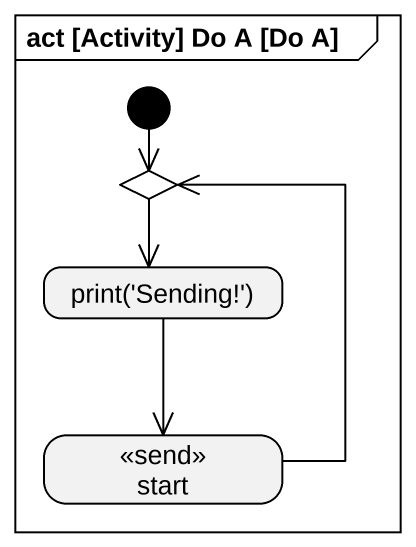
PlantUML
@startuml
mainframe act [Activity] Do A [Do A]
hide empty description
state choice1 <<choice>>
state "print('Sending!')" as print_Sending
state "start" as start_ <<send>>
[*] --> choice1
choice1 --> print_Sending
print_Sending --> start_
start_ -up-> choice1
@enduml
